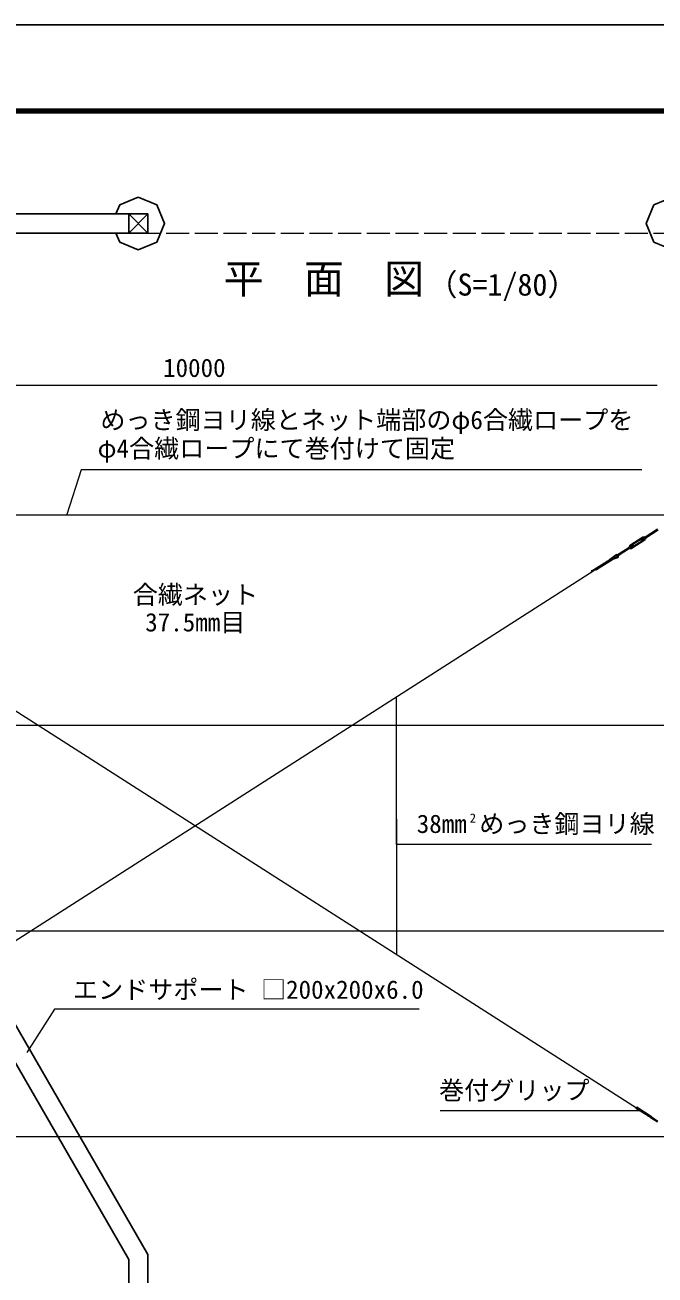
# Model space of a CAD drawing. Units: millimetres, scale not verified. Extents: x -16800 to 16800, y -11880 to 11880.
# Drawn here: x -9848 to -3254, y -1192 to 11880 of the extents above; entities that cross this region are included whole.
import ezdxf
from ezdxf.enums import TextEntityAlignment as Align

# ---------------------------------------------------------------- set-up
doc = ezdxf.new("R2010")
doc.units = ezdxf.units.MM
doc.header["$LTSCALE"] = 40
doc.linetypes.add('DASHED', pattern=[7.5, 6, -1.5])
for name, color, linetype, lineweight in [('0-0_D-TTL-TXT', 7, 'Continuous', 13), ('0-1_D-STR1', 1, 'Continuous', 25), ('0-3_D-STR3', 3, 'Continuous', 13), ('0-4_D-STR2', 7, 'Continuous', 13), ('0-5_D-STR-DIM', 7, 'Continuous', 13), ('0-6_D-STR-TXT', 7, 'Continuous', 13), ('0-7_D-STR4', 7, 'Continuous', 25), ('0-C_D-TTL', 7, 'Continuous', 25)]:
    doc.layers.add(name, color=color, linetype=linetype, lineweight=lineweight)
doc.styles.add('ＭＳ ゴシック', font='')
doc.styles.get('ＭＳ ゴシック').set_extended_font_data('MS Gothic')

msp = doc.modelspace()

# ---------------------------------------------------------------- linework, layer by layer
at = {"layer": '0-1_D-STR1'}
for p, q in [((-12970.08, 9903.7), (-8762.08, 9903.7)), ((-8762.08, 9903.7), (-8562.08, 9703.7)), ((-8562.08, 9903.7), (-8762.08, 9703.7)), ((-12970.08, 9703.7), (-8762.08, 9703.7)), ((-12778.48, 6325.82), (-8562.08, -977.19)), ((-12905.6, 6146.01), (-8762.08, -1030.78)), ((-8762.08, -1030.78), (-8762.08, -2142.48)), ((-8562.08, -977.19), (-8562.08, -2142.48))]:
    msp.add_line(p, q, dxfattribs=at)
msp.add_lwpolyline([(-8762.08, 9903.7), (-8762.08, 9703.7), (-8562.08, 9703.7), (-8562.08, 9903.7)], close=True, dxfattribs=at)
at = {"layer": '0-3_D-STR3'}
for p, q in [((-12288.4, 6757.52), (-270.08, 6757.52)), ((-3227.79, 6606.39), (-3357.57, 6523.49)), ((-3221.33, 6596.27), (-3351.11, 6513.38)), ((-3526.11, 6415.83), (-3655.9, 6332.93)), ((-3519.65, 6405.71), (-3649.44, 6322.81)), ((-3380.04, 6523.37), (-3516.56, 6436.17)), ((-3504.52, 6413.6), (-3512.6, 6426.24)), ((-3375.46, 6516.21), (-3511.99, 6429)), ((-3483.98, 6442.74), (-3511.79, 6424.98)), ((-3477.52, 6432.63), (-3505.33, 6414.86)), ((-3365.23, 6500.2), (-3501.76, 6412.99)), ((-3360.66, 6493.03), (-3497.18, 6405.83)), ((-3477.52, 6432.63), (-3483.98, 6442.74)), ((-3371.89, 6514.34), (-3399.7, 6496.57)), ((-3364.62, 6502.96), (-3372.7, 6515.6)), ((-3359.72, 6526.86), (-3367.19, 6524.07)), ((-3348.95, 6510), (-3359.72, 6526.86)), ((-3348.95, 6510), (-3354.63, 6504.4)), ((-3902.97, 6179.3), (-3737.99, 6284.69)), ((-3865.85, 6184.07), (-3700.07, 6289.97)), ((-3644.57, 6308.69), (-3759.44, 6269.94)), ((-3647.8, 6316.05), (-3731.43, 6287.83)), ((-3661.85, 6340.25), (-3725.06, 6289.98)), ((-3657.36, 6333.6), (-3702.74, 6297.51)), ((-3517.5, 6402.34), (-3510.03, 6405.13)), ((-12686.98, 557.06), (-3893.43, 6174.08)), ((-12242.52, 6174.08), (-3448.96, 557.06)), ((-3843.61, 6199.33), (-3923.48, 6172.38)), ((-3871.62, 6181.44), (-3915.24, 6166.72)), ((-3815.59, 6217.22), (-3871.49, 6198.36)), ((-3787.58, 6235.12), (-3843.48, 6216.26)), ((-3759.57, 6253.01), (-3815.46, 6234.15)), ((-3731.56, 6270.9), (-3787.45, 6252.05)), ((-12288.4, 4557.52), (-270.08, 4557.52)), ((-12288.4, 2407.52), (-270.08, 2407.52)), ((-3301.34, 453.27), (-3453.03, 550.16)), ((-3436.26, 553.27), (-3450.89, 553.93)), ((-3292.72, 466.75), (-3444.42, 563.65)), ((-3409.29, 536.04), (-3424.53, 536.73)), ((-3382.33, 518.82), (-3397.56, 519.5)), ((-3355.36, 501.59), (-3370.6, 502.28)), ((-3328.39, 484.37), (-3343.63, 485.05)), ((-3301.42, 467.14), (-3316.66, 467.82)), ((-3301.34, 453.27), (-3228.24, 410.73)), ((-3292.72, 466.75), (-3223.4, 418.31)), ((-12288.4, 257.52), (-270.08, 257.52))]:
    msp.add_line(p, q, dxfattribs=at)
for points in [[(-3517.5, 6402.34), (-3528.27, 6419.2), (-3522.59, 6424.8)], [(-3365.43, 6504.22), (-3393.24, 6486.46), (-3399.7, 6496.57)]]:
    msp.add_lwpolyline(points, dxfattribs=at)
for centre, radius, start, end in [((-3525.41, 6427.65), 4, 314.6683, 358.68793), ((-3510.91, 6427.32), 10.5, 122.56905, 178.68793), ((-3510.91, 6427.32), 2, 122.56905, 212.56905), ((-3508.63, 6401.38), 4, 66.45016, 110.4698), ((-3502.83, 6414.68), 10.5, 246.45016, 302.56905), ((-3502.83, 6414.68), 2, 212.56905, 302.56905), ((-3374.39, 6514.52), 10.5, 66.45016, 122.56905), ((-3374.39, 6514.52), 2, 32.56905, 122.56905), ((-3368.59, 6527.82), 4, 246.45016, 290.4698), ((-3366.31, 6501.88), 2, 302.56905, 32.56905), ((-3366.31, 6501.88), 10.5, 302.56905, 358.68793), ((-3351.81, 6501.55), 4, 134.6683, 178.68793), ((-3721.84, 6259.41), 30, 108.64269, 122.56905), ((-3652.86, 6324.67), 18, 61.07961, 119.74408), ((-3652.67, 6327.87), 6, 122.56905, 302.56905), ((-3652.86, 6324.67), 10, 91.79339, 116.74361), ((-3652.86, 6324.67), 10, 300.37933, 12.64146), ((-3652.86, 6324.67), 18, 297.39333, 20.93585), ((-3879.2, 6228.02), 71.11, 231.48317, 239.54732), ((-3861.9, 6169.94), 30, 108.64269, 122.56905), ((-3881.21, 6209.86), 30, 288.6426, 302.56905), ((-3833.89, 6187.83), 30, 108.64269, 122.56905), ((-3853.2, 6227.75), 30, 288.6426, 302.56905), ((-3805.87, 6205.73), 30, 108.64269, 122.56905), ((-3825.18, 6245.65), 30, 288.6426, 302.56905), ((-3777.86, 6223.62), 30, 108.64269, 122.56905), ((-3797.17, 6263.54), 30, 288.6426, 302.56905), ((-3749.85, 6241.51), 30, 108.64269, 122.56905), ((-3769.16, 6281.44), 30, 288.6426, 302.56905), ((-3741.15, 6299.33), 30, 288.6426, 302.56905), ((-3353.67, 496.19), 113.07, 143.37425, 151.48811), ((-3423.19, 566.7), 30, 237.43125, 267.43134), ((-3437.61, 523.3), 30, 55.06052, 87.43133), ((-3396.22, 549.47), 30, 237.43125, 267.43134), ((-3410.64, 506.07), 30, 55.06052, 87.43133), ((-3369.25, 532.24), 30, 237.43006, 267.42988), ((-3383.67, 488.85), 30, 55.05942, 87.43133), ((-3342.28, 515.02), 30, 237.43125, 267.43134), ((-3356.7, 471.62), 30, 55.05958, 87.43133), ((-3315.32, 497.79), 30, 237.43125, 267.43134), ((-3329.74, 454.4), 30, 55.06052, 87.43133), ((-3302.77, 437.17), 30, 55.05942, 87.42989)]:
    msp.add_arc(centre, radius, start, end, dxfattribs=at)
at = {"layer": '0-4_D-STR2', "linetype": 'DASHED'}
msp.add_line((-13170.08, 9703.7), (-270.08, 9703.7), dxfattribs=at)
at = {"layer": '0-5_D-STR-DIM'}
msp.add_line((-12910.08, 8114.14), (-3230.08, 8114.14), dxfattribs=at)
at = {"layer": '0-6_D-STR-TXT'}
for p, q in [((-5960.69, 3311.22), (-5960.69, 4555.52)), ((-5960.69, 3576.41), (-5960.69, 2163.46)), ((-5960.69, 3311.22), (-5960.69, 2409.52))]:
    msp.add_line(p, q, dxfattribs=at)
for points in [[(-3391.03, 7228.16), (-9259.7, 7228.16), (-9408.52, 6759.43)], [(-3289.99, 3311.22), (-5960.69, 3311.22), (-5960.69, 4851.58)], [(-5722.31, 1586.6), (-9540.22, 1586.6), (-9829.27, 1133.9)], [(-5502.1, 527.5), (-3735.97, 527.5), (-3416.58, 527.5)]]:
    msp.add_lwpolyline(points, dxfattribs=at)
at = {"layer": '0-7_D-STR4'}
for points in [[(-8662.08, 10078.7), (-8856.54, 9998.16), (-8895.66, 9903.7)], [(-8895.66, 9703.7), (-8856.54, 9609.25), (-8662.08, 9528.7), (-8467.63, 9609.25), (-8387.08, 9803.7), (-8467.63, 9998.16), (-8662.08, 10078.7)]]:
    msp.add_lwpolyline(points, dxfattribs=at)
msp.add_lwpolyline([(-3070.08, 10078.7), (-3264.54, 9998.16), (-3345.08, 9803.7), (-3264.54, 9609.25), (-3070.08, 9528.7), (-2875.63, 9609.25), (-2795.08, 9803.7), (-2875.63, 9998.16)], close=True, dxfattribs=at)
at = {"layer": '0-C_D-TTL', "color": 2}
msp.add_lwpolyline([(-16800, 11880), (16800, 11880), (16800, -11880), (-16800, -11880)], close=True, dxfattribs=at)
at = {"layer": '0-C_D-TTL'}
for points in [[(-15720, 11000), (15720, 11000), (15720, -11000), (-15720, -11000)], [(-15710, 10990), (15710, 10990), (15710, -10990), (-15710, -10990)], [(-15700, 10980), (15700, 10980), (15700, -10980), (-15700, -10980)], [(-15690, 10970), (15690, 10970), (15690, -10970), (-15690, -10970)], [(-15680, 10960), (15680, 10960), (15680, -10960), (-15680, -10960)]]:
    msp.add_lwpolyline(points, close=True, dxfattribs=at)

# ---------------------------------------------------------------- texts
at = {"layer": '0-0_D-TTL-TXT', "style": 'ＭＳ ゴシック'}
for s, height, p in [('平\u3000面\u3000図', 307.9, (-7769.3, 8980.64)), ('（S=1/80）', 230.8, (-5636.61, 8980.83))]:
    msp.add_text(s, height=height, dxfattribs=at).set_placement(p, align=Align.BOTTOM_LEFT)
at = {"layer": '0-5_D-STR-DIM', "style": 'ＭＳ ゴシック'}
msp.add_text('10000', height=192.4, dxfattribs=at).set_placement((-8402.68, 8141.13), align=Align.BOTTOM_LEFT)
at = {"layer": '0-6_D-STR-TXT', "style": 'ＭＳ ゴシック'}
for s, height, p in [('めっき鋼ヨリ線とネット端部のφ6合繊ロープを', 192.4, (-9059.05, 7596.56)), ('φ4合繊ロープにて巻付けて固定', 192.4, (-9088.49, 7298.3)), ('合繊ネット', 192.4, (-8719.83, 5769.12)), ('37.5mm目', 192.4, (-8589.88, 5480.26)), ('38mm めっき鋼ヨリ線', 192.4, (-5747.86, 3372.73)), ('2', 96.19, (-5193.16, 3509.82)), ('エンドサポート □200x200x6.0', 192.4, (-9345.66, 1638.46)), ('巻付グリップ', 192.4, (-5513.27, 585.46))]:
    msp.add_text(s, height=height, dxfattribs=at).set_placement(p, align=Align.BOTTOM_LEFT)

doc.saveas('drawing.dxf')
